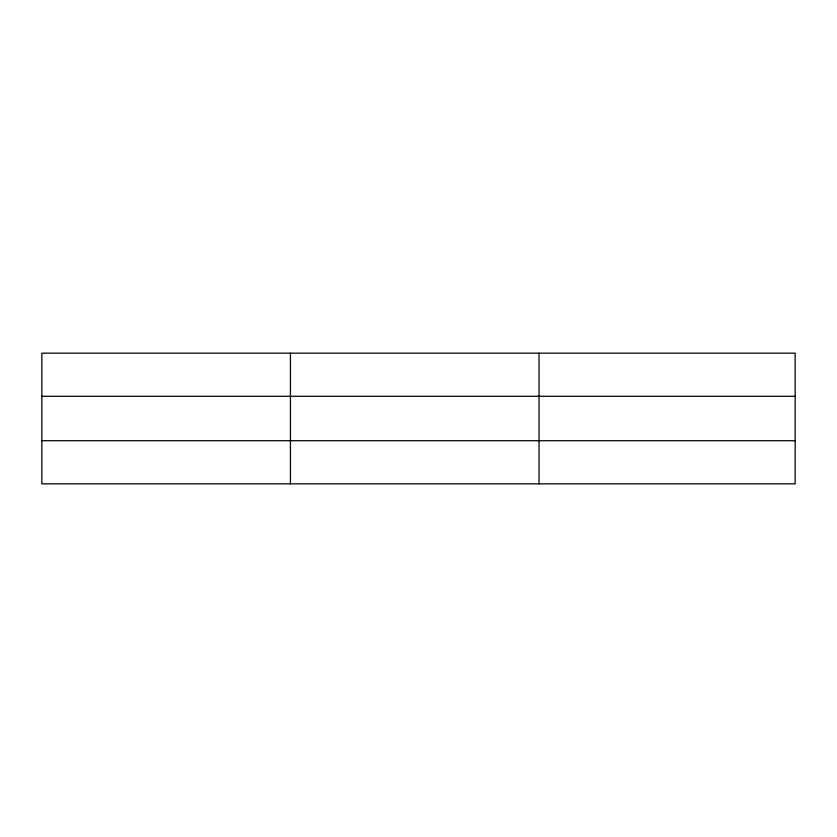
<?xml version="1.0" encoding="UTF-8"?>
<svg xmlns="http://www.w3.org/2000/svg" width="837" height="837" viewBox="0 0 837 837"><rect width="100%" height="100%" fill="white"/><g stroke="black" fill="none" stroke-linecap="round" stroke-linejoin="round"><path stroke-width="1.26" d="M290.439 483.838L290.439 353.162M539.028 483.838L539.028 353.162M795.15 396.288L795.15 353.162L41.85 353.162L41.85 483.838L795.15 483.838L795.15 396.288L41.85 396.288M41.85 440.712L795.15 440.712"/></g></svg>
